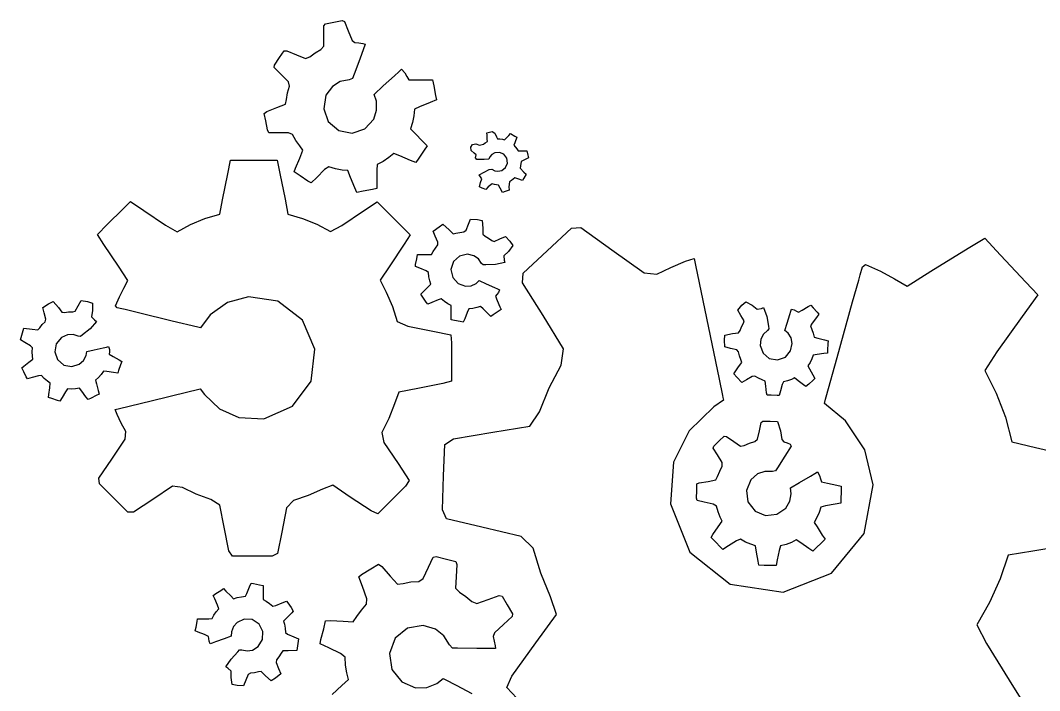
# Model space of a CAD drawing. Header units: metres. Extents: x 300 to 1036, y 0 to 304.
# Drawn here: x 383.09 to 395.45, y 216.51 to 224.64 of the extents above; entities that cross this region are included whole.
import ezdxf

# ---------------------------------------------------------------- set-up
doc = ezdxf.new("R2010")
doc.units = ezdxf.units.M

msp = doc.modelspace()

# ---------------------------------------------------------------- linework, layer by layer
at = {"layer": 'COMPONENT2'}
for p, q in [((386.77, 224.572), (386.788, 224.597)), ((386.77, 224.449), (386.77, 224.572)), ((386.788, 224.597), (386.89, 224.617)), ((386.89, 224.617), (386.993, 224.637)), ((386.993, 224.637), (387.02, 224.623)), ((387.02, 224.623), (387.066, 224.511)), ((386.77, 224.325), (386.77, 224.449)), ((387.066, 224.511), (387.113, 224.394)), ((386.665, 224.245), (386.735, 224.285)), ((386.735, 224.285), (386.77, 224.325)), ((387.113, 224.394), (387.145, 224.369)), ((387.145, 224.369), (387.195, 224.364)), ((387.195, 224.364), (387.244, 224.356)), ((387.272, 224.35), (387.205, 224.168)), ((387.244, 224.356), (387.272, 224.35)), ((386.173, 224.095), (386.234, 224.185)), ((386.234, 224.185), (386.289, 224.268)), ((386.289, 224.268), (386.322, 224.268)), ((386.322, 224.268), (386.439, 224.219)), ((386.439, 224.219), (386.549, 224.173)), ((386.549, 224.173), (386.599, 224.197)), ((386.599, 224.197), (386.665, 224.245)), ((387.205, 224.168), (387.136, 223.983)), ((386.169, 224.064), (386.173, 224.095)), ((386.25, 223.983), (386.169, 224.064)), ((387.678, 224.014), (387.711, 224.044)), ((387.711, 224.044), (387.752, 224.002)), ((386.341, 223.891), (386.25, 223.983)), ((387.076, 223.917), (386.969, 223.894)), ((387.118, 223.933), (387.076, 223.917)), ((387.136, 223.983), (387.118, 223.933)), ((387.491, 223.842), (387.626, 223.966)), ((387.626, 223.966), (387.678, 224.014)), ((387.752, 224.002), (387.778, 223.957)), ((387.778, 223.957), (387.799, 223.917)), ((387.799, 223.917), (387.888, 223.917)), ((387.888, 223.917), (388.026, 223.916)), ((388.026, 223.916), (388.089, 223.916)), ((388.089, 223.916), (388.103, 223.843)), ((386.331, 223.76), (386.353, 223.839)), ((386.353, 223.839), (386.341, 223.891)), ((386.875, 223.835), (386.796, 223.729)), ((386.969, 223.894), (386.875, 223.835)), ((387.379, 223.739), (387.491, 223.842)), ((388.103, 223.843), (388.125, 223.728)), ((386.304, 223.623), (386.318, 223.679)), ((386.318, 223.679), (386.331, 223.76)), ((386.796, 223.729), (386.768, 223.566)), ((387.407, 223.658), (387.379, 223.739)), ((387.41, 223.547), (387.407, 223.658)), ((388.135, 223.674), (388.058, 223.642)), ((388.125, 223.728), (388.135, 223.674)), ((386.08, 223.531), (386.201, 223.581)), ((386.201, 223.581), (386.304, 223.623)), ((386.768, 223.566), (386.822, 223.413)), ((387.374, 223.439), (387.41, 223.547)), ((387.867, 223.56), (387.859, 223.479)), ((387.93, 223.589), (387.867, 223.56)), ((388.058, 223.642), (387.93, 223.589)), ((386.047, 223.509), (386.08, 223.531)), ((386.065, 223.418), (386.047, 223.509)), ((386.087, 223.308), (386.065, 223.418)), ((386.822, 223.413), (386.951, 223.302)), ((387.268, 223.324), (387.374, 223.439)), ((387.859, 223.479), (387.843, 223.399)), ((386.101, 223.275), (386.087, 223.308)), ((386.951, 223.302), (387.114, 223.271)), ((387.114, 223.271), (387.268, 223.324)), ((387.843, 223.399), (387.819, 223.322)), ((387.819, 223.322), (387.873, 223.268)), ((388.746, 223.272), (388.809, 223.288)), ((388.809, 223.288), (388.843, 223.271)), ((386.207, 223.275), (386.101, 223.275)), ((386.34, 223.274), (386.207, 223.275)), ((386.391, 223.254), (386.34, 223.274)), ((386.431, 223.182), (386.391, 223.254)), ((386.478, 223.115), (386.431, 223.182)), ((387.873, 223.268), (387.971, 223.17)), ((387.971, 223.17), (388.023, 223.117)), ((388.727, 223.154), (388.752, 223.169)), ((388.748, 223.246), (388.746, 223.272)), ((388.75, 223.196), (388.748, 223.246)), ((388.752, 223.169), (388.75, 223.196)), ((388.843, 223.271), (388.864, 223.227)), ((388.864, 223.227), (388.877, 223.201)), ((388.877, 223.201), (388.905, 223.2)), ((388.905, 223.2), (388.934, 223.196)), ((388.934, 223.196), (388.962, 223.189)), ((388.962, 223.189), (389.013, 223.242)), ((389.013, 223.242), (389.033, 223.265)), ((389.033, 223.265), (389.085, 223.234)), ((389.085, 223.234), (389.109, 223.22)), ((389.109, 223.22), (389.086, 223.154)), ((386.477, 222.968), (386.517, 223.062)), ((386.517, 223.062), (386.478, 223.115)), ((387.988, 223.065), (387.922, 222.967)), ((388.023, 223.117), (387.988, 223.065)), ((388.552, 223.098), (388.573, 223.134)), ((388.555, 223.06), (388.552, 223.098)), ((388.592, 223.027), (388.555, 223.06)), ((388.573, 223.134), (388.612, 223.141)), ((388.612, 223.141), (388.659, 223.124)), ((388.659, 223.124), (388.704, 223.137)), ((388.704, 223.137), (388.727, 223.154)), ((389.086, 223.154), (389.075, 223.123)), ((389.075, 223.123), (389.11, 223.081)), ((389.11, 223.081), (389.125, 223.056)), ((389.125, 223.056), (389.195, 223.055)), ((389.195, 223.055), (389.229, 223.057)), ((389.229, 223.057), (389.245, 223.002)), ((385.604, 222.775), (385.637, 222.943)), ((385.637, 222.943), (385.783, 222.942)), ((385.783, 222.942), (386.055, 222.942)), ((386.055, 222.942), (386.206, 222.942)), ((386.206, 222.942), (386.238, 222.782)), ((386.426, 222.845), (386.477, 222.968)), ((387.49, 222.927), (387.418, 222.889)), ((387.558, 222.973), (387.49, 222.927)), ((387.619, 223.024), (387.558, 222.973)), ((387.693, 222.993), (387.619, 223.024)), ((387.82, 222.94), (387.693, 222.993)), ((387.885, 222.912), (387.82, 222.94)), ((387.922, 222.967), (387.885, 222.912)), ((388.615, 223.006), (388.592, 223.027)), ((388.608, 222.972), (388.615, 223.006)), ((388.624, 222.951), (388.608, 222.972)), ((388.65, 222.951), (388.624, 222.951)), ((388.715, 222.952), (388.65, 222.951)), ((388.77, 222.953), (388.715, 222.952)), ((388.782, 222.981), (388.77, 222.953)), ((388.807, 223.012), (388.782, 222.981)), ((388.843, 223.032), (388.807, 223.012)), ((388.898, 223.037), (388.843, 223.032)), ((388.952, 223.014), (388.898, 223.037)), ((388.988, 222.967), (388.952, 223.014)), ((388.996, 222.907), (388.988, 222.967)), ((389.161, 222.928), (389.155, 222.875)), ((389.194, 222.943), (389.161, 222.928)), ((389.252, 222.972), (389.194, 222.943)), ((389.245, 223.002), (389.252, 222.972)), ((386.411, 222.799), (386.426, 222.845)), ((386.481, 222.752), (386.411, 222.799)), ((386.779, 222.83), (386.683, 222.734)), ((386.83, 222.862), (386.779, 222.83)), ((386.91, 222.838), (386.83, 222.862)), ((386.991, 222.823), (386.91, 222.838)), ((387.061, 222.815), (386.991, 222.823)), ((387.095, 222.731), (387.061, 222.815)), ((387.418, 222.889), (387.412, 222.822)), ((387.412, 222.822), (387.412, 222.685)), ((388.652, 222.765), (388.714, 222.797)), ((388.714, 222.797), (388.776, 222.83)), ((388.776, 222.83), (388.808, 222.833)), ((388.808, 222.833), (388.842, 222.814)), ((388.842, 222.814), (388.881, 222.807)), ((388.881, 222.807), (388.927, 222.817)), ((388.927, 222.817), (388.974, 222.853)), ((388.974, 222.853), (388.996, 222.907)), ((389.155, 222.875), (389.149, 222.847)), ((389.149, 222.847), (389.193, 222.797)), ((389.193, 222.797), (389.221, 222.772)), ((385.541, 222.462), (385.604, 222.775)), ((386.238, 222.782), (386.3, 222.469)), ((386.577, 222.687), (386.481, 222.752)), ((386.615, 222.666), (386.577, 222.687)), ((386.683, 222.734), (386.615, 222.666)), ((387.147, 222.605), (387.095, 222.731)), ((387.412, 222.685), (387.412, 222.599)), ((388.67, 222.742), (388.652, 222.765)), ((388.658, 222.621), (388.669, 222.673)), ((388.669, 222.673), (388.684, 222.715)), ((388.684, 222.715), (388.67, 222.742)), ((389.019, 222.681), (389.013, 222.618)), ((389.044, 222.697), (389.019, 222.681)), ((389.084, 222.727), (389.044, 222.697)), ((389.121, 222.714), (389.084, 222.727)), ((389.18, 222.696), (389.121, 222.714)), ((389.196, 222.725), (389.18, 222.696)), ((389.221, 222.772), (389.196, 222.725)), ((387.17, 222.551), (387.147, 222.605)), ((387.245, 222.565), (387.17, 222.551)), ((387.36, 222.588), (387.245, 222.565)), ((387.412, 222.599), (387.36, 222.588)), ((388.691, 222.602), (388.658, 222.621)), ((388.733, 222.586), (388.691, 222.602)), ((388.762, 222.618), (388.733, 222.586)), ((388.811, 222.654), (388.762, 222.618)), ((388.839, 222.648), (388.811, 222.654)), ((388.887, 222.639), (388.839, 222.648)), ((388.906, 222.601), (388.887, 222.639)), ((388.934, 222.552), (388.906, 222.601)), ((388.968, 222.561), (388.934, 222.552)), ((389.015, 222.577), (388.968, 222.561)), ((389.013, 222.618), (389.015, 222.577)), ((384.336, 222.352), (384.427, 222.442)), ((384.427, 222.442), (384.587, 222.334)), ((385.507, 222.287), (385.541, 222.462)), ((386.3, 222.469), (386.335, 222.288)), ((387.25, 222.328), (387.415, 222.438)), ((387.415, 222.438), (387.502, 222.353)), ((384.144, 222.161), (384.336, 222.352)), ((384.587, 222.334), (384.852, 222.156)), ((386.987, 222.152), (387.25, 222.328)), ((387.502, 222.353), (387.693, 222.162)), ((385.155, 222.163), (385.329, 222.235)), ((385.329, 222.235), (385.507, 222.287)), ((386.335, 222.288), (386.51, 222.237)), ((386.51, 222.237), (386.686, 222.166)), ((388.523, 222.165), (388.549, 222.229)), ((388.549, 222.229), (388.631, 222.222)), ((388.631, 222.222), (388.69, 222.21)), ((388.69, 222.21), (388.699, 222.116)), ((384.024, 222.041), (384.144, 222.161)), ((384.852, 222.156), (384.991, 222.074)), ((384.991, 222.074), (385.155, 222.163)), ((386.686, 222.166), (386.851, 222.077)), ((386.851, 222.077), (386.987, 222.152)), ((387.693, 222.162), (387.817, 222.038)), ((388.096, 222.08), (388.167, 222.134)), ((388.121, 222.021), (388.096, 222.08)), ((388.167, 222.134), (388.213, 222.165)), ((388.213, 222.165), (388.289, 222.097)), ((388.289, 222.097), (388.336, 222.05)), ((388.336, 222.05), (388.371, 222.056)), ((388.371, 222.056), (388.419, 222.067)), ((388.419, 222.067), (388.468, 222.074)), ((388.468, 222.074), (388.494, 222.093)), ((388.494, 222.093), (388.523, 222.165)), ((388.699, 222.116), (388.699, 222.044)), ((389.477, 221.844), (389.771, 222.118)), ((389.771, 222.118), (389.886, 222.127)), ((389.886, 222.127), (390.262, 221.856)), ((384.102, 221.921), (384.024, 222.041)), ((387.817, 222.038), (387.744, 221.924)), ((388.152, 221.948), (388.121, 222.021)), ((388.153, 221.915), (388.152, 221.948)), ((388.699, 222.044), (388.724, 222.022)), ((388.724, 222.022), (388.766, 221.997)), ((388.766, 221.997), (388.805, 221.967)), ((388.805, 221.967), (388.835, 221.958)), ((388.835, 221.958), (388.904, 221.987)), ((388.904, 221.987), (388.972, 222.015)), ((388.972, 222.015), (389.025, 221.96)), ((389.025, 221.96), (389.06, 221.907)), ((394.58, 221.875), (394.783, 221.997)), ((394.783, 221.997), (394.975, 221.792)), ((384.279, 221.656), (384.102, 221.921)), ((387.744, 221.924), (387.569, 221.663)), ((388.076, 221.8), (388.096, 221.834)), ((388.096, 221.834), (388.122, 221.876)), ((388.122, 221.876), (388.153, 221.915)), ((389.007, 221.837), (388.954, 221.783)), ((389.06, 221.907), (389.007, 221.837)), ((389.187, 221.573), (389.477, 221.844)), ((390.262, 221.856), (390.653, 221.575)), ((394.13, 221.595), (394.58, 221.875)), ((387.882, 221.678), (387.896, 221.747)), ((387.896, 221.747), (387.905, 221.797)), ((387.905, 221.797), (387.934, 221.799)), ((387.934, 221.799), (388.015, 221.8)), ((388.015, 221.8), (388.076, 221.8)), ((388.342, 221.713), (388.311, 221.616)), ((388.414, 221.78), (388.342, 221.713)), ((388.511, 221.802), (388.414, 221.78)), ((388.589, 221.784), (388.511, 221.802)), ((388.643, 221.745), (388.589, 221.784)), ((388.681, 221.691), (388.643, 221.745)), ((388.7, 221.672), (388.681, 221.691)), ((388.85, 221.679), (388.732, 221.674)), ((388.964, 221.702), (388.85, 221.679)), ((388.954, 221.783), (388.957, 221.731)), ((388.957, 221.731), (388.964, 221.702)), ((390.978, 221.643), (391.155, 221.716)), ((391.155, 221.716), (391.259, 221.752)), ((391.259, 221.752), (391.276, 221.668)), ((394.975, 221.792), (395.282, 221.464)), ((384.394, 221.484), (384.279, 221.656)), ((387.569, 221.663), (387.452, 221.488)), ((387.88, 221.652), (387.882, 221.678)), ((387.933, 221.631), (387.88, 221.652)), ((388.009, 221.6), (387.933, 221.631)), ((388.039, 221.579), (388.009, 221.6)), ((388.044, 221.529), (388.039, 221.579)), ((388.311, 221.616), (388.332, 221.519)), ((388.732, 221.674), (388.7, 221.672)), ((389.18, 221.457), (389.187, 221.573)), ((390.653, 221.575), (390.807, 221.559)), ((390.807, 221.559), (390.978, 221.643)), ((391.276, 221.668), (391.409, 221.027)), ((393.273, 221.553), (393.3, 221.65)), ((393.3, 221.65), (393.338, 221.678)), ((393.338, 221.678), (393.518, 221.596)), ((393.518, 221.596), (393.69, 221.502)), ((393.84, 221.415), (394.13, 221.595)), ((384.344, 221.392), (384.394, 221.484)), ((387.452, 221.488), (387.527, 221.344)), ((388.029, 221.402), (388.068, 221.441)), ((388.055, 221.481), (388.044, 221.529)), ((388.068, 221.441), (388.055, 221.481)), ((388.332, 221.519), (388.398, 221.446)), ((388.398, 221.446), (388.486, 221.414)), ((388.555, 221.42), (388.616, 221.447)), ((388.616, 221.447), (388.654, 221.482)), ((388.654, 221.482), (388.738, 221.444)), ((388.738, 221.444), (388.838, 221.399)), ((389.427, 221.059), (389.18, 221.457)), ((393.181, 221.224), (393.254, 221.487)), ((393.254, 221.487), (393.273, 221.553)), ((393.69, 221.502), (393.84, 221.415)), ((395.282, 221.464), (395.424, 221.309)), ((384.292, 221.286), (384.344, 221.392)), ((387.527, 221.344), (387.603, 221.17)), ((387.947, 221.318), (387.971, 221.343)), ((387.972, 221.28), (387.947, 221.318)), ((387.971, 221.343), (388.029, 221.402)), ((388.486, 221.414), (388.555, 221.42)), ((388.838, 221.399), (388.877, 221.381)), ((388.869, 221.313), (388.851, 221.292)), ((388.887, 221.337), (388.869, 221.313)), ((388.877, 221.381), (388.901, 221.37)), ((388.901, 221.37), (388.887, 221.337)), ((395.424, 221.309), (395.238, 221.049)), ((383.363, 221.157), (383.433, 221.2)), ((383.433, 221.2), (383.487, 221.227)), ((383.487, 221.227), (383.551, 221.156)), ((383.792, 221.177), (383.829, 221.241)), ((383.829, 221.241), (383.905, 221.228)), ((383.905, 221.228), (383.965, 221.208)), ((383.965, 221.208), (383.965, 221.12)), ((384.246, 221.176), (384.292, 221.286)), ((385.602, 221.216), (385.393, 221.068)), ((385.855, 221.286), (385.602, 221.216)), ((386.212, 221.231), (385.855, 221.286)), ((386.511, 221.003), (386.212, 221.231)), ((388.012, 221.221), (387.972, 221.28)), ((388.03, 221.195), (388.012, 221.221)), ((388.078, 221.215), (388.03, 221.195)), ((388.154, 221.248), (388.078, 221.215)), ((388.192, 221.26), (388.154, 221.248)), ((388.231, 221.229), (388.192, 221.26)), ((388.272, 221.202), (388.231, 221.229)), ((388.314, 221.181), (388.272, 221.202)), ((388.851, 221.292), (388.872, 221.242)), ((388.872, 221.242), (388.905, 221.165)), ((391.839, 221.184), (391.886, 221.226)), ((391.886, 221.226), (391.962, 221.183)), ((392.642, 221.167), (392.674, 221.186)), ((392.674, 221.186), (392.704, 221.153)), ((392.994, 220.551), (393.181, 221.224)), ((383.381, 221.09), (383.363, 221.157)), ((383.401, 221.015), (383.381, 221.09)), ((383.551, 221.156), (383.594, 221.099)), ((383.594, 221.099), (383.627, 221.096)), ((383.627, 221.096), (383.676, 221.102)), ((383.676, 221.102), (383.725, 221.102)), ((383.725, 221.102), (383.755, 221.112)), ((383.755, 221.112), (383.792, 221.177)), ((383.965, 221.12), (383.955, 221.045)), ((384.263, 221.154), (384.246, 221.176)), ((384.322, 221.14), (384.263, 221.154)), ((384.362, 221.13), (384.322, 221.14)), ((384.522, 221.091), (384.362, 221.13)), ((384.932, 220.992), (384.522, 221.091)), ((385.393, 221.068), (385.273, 220.909)), ((387.603, 221.17), (387.66, 220.987)), ((388.315, 221.133), (388.314, 221.181)), ((388.315, 221.049), (388.315, 221.133)), ((388.509, 221.097), (388.478, 221.02)), ((388.527, 221.14), (388.509, 221.097)), ((388.575, 221.145), (388.527, 221.14)), ((388.623, 221.155), (388.575, 221.145)), ((388.67, 221.17), (388.623, 221.155)), ((388.701, 221.142), (388.67, 221.17)), ((388.76, 221.083), (388.701, 221.142)), ((388.796, 221.048), (388.76, 221.083)), ((388.824, 221.066), (388.796, 221.048)), ((388.882, 221.106), (388.824, 221.066)), ((388.919, 221.131), (388.882, 221.106)), ((388.905, 221.165), (388.919, 221.131)), ((391.79, 221.125), (391.839, 221.184)), ((391.827, 221.061), (391.79, 221.125)), ((391.962, 221.183), (392.023, 221.137)), ((392.023, 221.137), (392.074, 221.146)), ((392.074, 221.146), (392.102, 221.157)), ((392.102, 221.157), (392.139, 221.048)), ((392.387, 220.966), (392.419, 221.071)), ((392.419, 221.071), (392.432, 221.112)), ((392.432, 221.112), (392.439, 221.137)), ((392.439, 221.137), (392.473, 221.128)), ((392.473, 221.128), (392.5, 221.113)), ((392.5, 221.113), (392.523, 221.098)), ((392.523, 221.098), (392.57, 221.125)), ((392.57, 221.125), (392.642, 221.167)), ((392.704, 221.153), (392.75, 221.1)), ((392.772, 221.075), (392.742, 221.035)), ((392.75, 221.1), (392.772, 221.075)), ((383.325, 220.911), (383.356, 220.949)), ((383.356, 220.949), (383.391, 220.984)), ((383.391, 220.984), (383.401, 221.015)), ((384.012, 220.986), (383.935, 220.899)), ((383.955, 221.045), (383.988, 221.005)), ((383.988, 221.005), (384.012, 220.986)), ((385.241, 220.917), (384.932, 220.992)), ((386.661, 220.653), (386.511, 221.003)), ((387.66, 220.987), (387.787, 220.93)), ((388.315, 221.007), (388.315, 221.049)), ((388.354, 220.999), (388.315, 221.007)), ((388.424, 220.986), (388.354, 220.999)), ((388.461, 220.979), (388.424, 220.986)), ((388.478, 221.02), (388.461, 220.979)), ((389.677, 220.656), (389.427, 221.059)), ((391.409, 221.027), (391.561, 220.287)), ((391.865, 220.996), (391.827, 221.061)), ((391.835, 220.923), (391.859, 220.965)), ((391.859, 220.965), (391.865, 220.996)), ((392.139, 221.048), (392.16, 220.931)), ((392.36, 220.878), (392.387, 220.966)), ((392.691, 220.968), (392.668, 220.934)), ((392.742, 221.035), (392.691, 220.968)), ((395.238, 221.049), (394.928, 220.619)), ((383.091, 220.765), (383.115, 220.851)), ((383.115, 220.851), (383.133, 220.904)), ((383.133, 220.904), (383.235, 220.895)), ((383.235, 220.895), (383.301, 220.886)), ((383.301, 220.886), (383.325, 220.911)), ((383.663, 220.825), (383.59, 220.793)), ((383.729, 220.827), (383.663, 220.825)), ((383.792, 220.807), (383.729, 220.827)), ((383.843, 220.823), (383.819, 220.803)), ((383.935, 220.899), (383.843, 220.823)), ((385.273, 220.909), (385.241, 220.917)), ((387.787, 220.93), (388.093, 220.87)), ((388.093, 220.87), (388.311, 220.826)), ((388.311, 220.826), (388.319, 220.726)), ((391.629, 220.761), (391.633, 220.82)), ((391.633, 220.82), (391.726, 220.841)), ((391.726, 220.841), (391.797, 220.85)), ((391.797, 220.85), (391.816, 220.878)), ((391.816, 220.878), (391.835, 220.923)), ((392.1, 220.833), (392.069, 220.774)), ((392.149, 220.878), (392.1, 220.833)), ((392.165, 220.899), (392.149, 220.878)), ((392.16, 220.931), (392.165, 220.899)), ((392.399, 220.845), (392.36, 220.878)), ((392.435, 220.788), (392.399, 220.845)), ((392.668, 220.934), (392.688, 220.889)), ((392.688, 220.889), (392.704, 220.843)), ((392.704, 220.843), (392.715, 220.796)), ((383.146, 220.733), (383.091, 220.765)), ((383.215, 220.693), (383.146, 220.733)), ((383.236, 220.667), (383.215, 220.693)), ((383.526, 220.717), (383.508, 220.62)), ((383.59, 220.793), (383.526, 220.717)), ((383.819, 220.803), (383.792, 220.807)), ((388.319, 220.726), (388.319, 220.46)), ((391.632, 220.678), (391.629, 220.761)), ((392.069, 220.774), (392.06, 220.695)), ((392.06, 220.695), (392.095, 220.602)), ((392.429, 220.629), (392.449, 220.721)), ((392.449, 220.721), (392.435, 220.788)), ((392.715, 220.796), (392.76, 220.784)), ((392.76, 220.784), (392.841, 220.763)), ((392.841, 220.763), (392.884, 220.751)), ((392.881, 220.714), (392.877, 220.643)), ((392.884, 220.751), (392.881, 220.714)), ((383.235, 220.618), (383.236, 220.667)), ((383.239, 220.568), (383.235, 220.618)), ((383.243, 220.529), (383.239, 220.568)), ((383.508, 220.62), (383.542, 220.524)), ((383.855, 220.514), (383.887, 220.573)), ((383.887, 220.573), (383.897, 220.624)), ((383.897, 220.624), (383.986, 220.644)), ((383.986, 220.644), (384.093, 220.668)), ((384.093, 220.668), (384.135, 220.677)), ((384.135, 220.677), (384.161, 220.683)), ((384.161, 220.683), (384.17, 220.648)), ((384.17, 220.617), (384.169, 220.59)), ((384.169, 220.59), (384.215, 220.563)), ((384.17, 220.648), (384.17, 220.617)), ((386.615, 220.264), (386.661, 220.653)), ((389.646, 220.456), (389.677, 220.656)), ((391.699, 220.66), (391.632, 220.678)), ((391.775, 220.641), (391.699, 220.66)), ((391.797, 220.617), (391.775, 220.641)), ((391.81, 220.569), (391.797, 220.617)), ((391.827, 220.524), (391.81, 220.569)), ((392.095, 220.602), (392.17, 220.539)), ((392.365, 220.555), (392.429, 220.629)), ((392.702, 220.58), (392.686, 220.535)), ((392.75, 220.586), (392.702, 220.58)), ((392.832, 220.597), (392.75, 220.586)), ((392.875, 220.603), (392.832, 220.597)), ((392.877, 220.643), (392.875, 220.603)), ((394.928, 220.619), (394.784, 220.394)), ((383.131, 220.443), (383.195, 220.492)), ((383.195, 220.492), (383.243, 220.529)), ((383.542, 220.524), (383.618, 220.459)), ((383.618, 220.459), (383.714, 220.44)), ((383.714, 220.44), (383.804, 220.468)), ((383.804, 220.468), (383.855, 220.514)), ((384.215, 220.563), (384.288, 220.521)), ((384.305, 220.46), (384.282, 220.394)), ((384.288, 220.521), (384.32, 220.502)), ((384.32, 220.502), (384.305, 220.46)), ((388.319, 220.46), (388.319, 220.264)), ((389.501, 220.183), (389.646, 220.456)), ((391.797, 220.437), (391.837, 220.49)), ((391.837, 220.49), (391.827, 220.524)), ((392.17, 220.539), (392.271, 220.521)), ((392.271, 220.521), (392.365, 220.555)), ((392.665, 220.49), (392.639, 220.449)), ((392.639, 220.449), (392.657, 220.412)), ((392.686, 220.535), (392.665, 220.49)), ((392.861, 220.072), (392.994, 220.551)), ((383.109, 220.424), (383.131, 220.443)), ((383.132, 220.378), (383.109, 220.424)), ((383.162, 220.316), (383.132, 220.378)), ((383.31, 220.329), (383.232, 220.308)), ((383.347, 220.331), (383.31, 220.329)), ((383.381, 220.294), (383.347, 220.331)), ((384.069, 220.344), (384.036, 220.307)), ((384.097, 220.383), (384.069, 220.344)), ((384.139, 220.38), (384.097, 220.383)), ((384.221, 220.369), (384.139, 220.38)), ((384.271, 220.362), (384.221, 220.369)), ((384.282, 220.394), (384.271, 220.362)), ((391.739, 220.353), (391.797, 220.437)), ((391.776, 220.311), (391.739, 220.353)), ((391.962, 220.32), (391.893, 220.28)), ((391.995, 220.325), (391.962, 220.32)), ((392.038, 220.3), (391.995, 220.325)), ((392.657, 220.412), (392.698, 220.341)), ((392.698, 220.341), (392.724, 220.296)), ((394.784, 220.394), (394.922, 220.117)), ((383.176, 220.293), (383.162, 220.316)), ((383.232, 220.308), (383.176, 220.293)), ((383.419, 220.262), (383.381, 220.294)), ((383.453, 220.237), (383.419, 220.262)), ((383.446, 220.183), (383.453, 220.237)), ((384.036, 220.307), (384.001, 220.274)), ((384.001, 220.274), (384.013, 220.229)), ((384.013, 220.229), (384.034, 220.149)), ((386.39, 219.962), (386.615, 220.264)), ((388.212, 220.234), (387.909, 220.174)), ((388.319, 220.264), (388.212, 220.234)), ((391.561, 220.287), (391.602, 220.09)), ((391.838, 220.248), (391.776, 220.311)), ((391.893, 220.28), (391.838, 220.248)), ((392.083, 220.279), (392.038, 220.3)), ((392.119, 220.264), (392.083, 220.279)), ((392.127, 220.203), (392.119, 220.264)), ((392.138, 220.123), (392.127, 220.203)), ((392.326, 220.223), (392.305, 220.144)), ((392.342, 220.255), (392.326, 220.223)), ((392.391, 220.267), (392.342, 220.255)), ((392.438, 220.284), (392.391, 220.267)), ((392.476, 220.302), (392.438, 220.284)), ((392.52, 220.268), (392.476, 220.302)), ((392.586, 220.219), (392.52, 220.268)), ((392.614, 220.198), (392.586, 220.219)), ((392.648, 220.228), (392.614, 220.198)), ((392.701, 220.275), (392.648, 220.228)), ((392.724, 220.296), (392.701, 220.275)), ((383.431, 220.066), (383.435, 220.101)), ((383.435, 220.101), (383.446, 220.183)), ((383.639, 220.135), (383.597, 220.064)), ((383.662, 220.169), (383.639, 220.135)), ((383.711, 220.167), (383.662, 220.169)), ((383.76, 220.17), (383.711, 220.167)), ((383.807, 220.178), (383.76, 220.17)), ((383.836, 220.14), (383.807, 220.178)), ((383.886, 220.074), (383.836, 220.14)), ((383.912, 220.04), (383.886, 220.074)), ((384.011, 220.089), (383.948, 220.058)), ((384.046, 220.106), (384.011, 220.089)), ((384.034, 220.149), (384.046, 220.106)), ((384.677, 220.026), (385.12, 220.133)), ((385.12, 220.133), (385.238, 220.161)), ((385.238, 220.161), (385.272, 220.17)), ((385.272, 220.17), (385.323, 220.102)), ((385.323, 220.102), (385.505, 219.926)), ((387.679, 220.129), (387.627, 219.988)), ((387.909, 220.174), (387.679, 220.129)), ((389.384, 219.893), (389.501, 220.183)), ((391.602, 220.09), (391.607, 220.064)), ((392.144, 220.095), (392.138, 220.123)), ((392.195, 220.092), (392.144, 220.095)), ((392.264, 220.088), (392.195, 220.092)), ((392.291, 220.088), (392.264, 220.088)), ((392.305, 220.144), (392.291, 220.088)), ((394.922, 220.117), (395.032, 219.825)), ((383.474, 220.052), (383.431, 220.066)), ((383.541, 220.029), (383.474, 220.052)), ((383.571, 220.019), (383.541, 220.029)), ((383.597, 220.064), (383.571, 220.019)), ((383.948, 220.058), (383.912, 220.04)), ((384.293, 219.933), (384.677, 220.026)), ((386.043, 219.807), (386.39, 219.962)), ((387.627, 219.988), (387.559, 219.81)), ((391.498, 219.953), (391.198, 219.661)), ((391.614, 220.033), (391.498, 219.953)), ((391.607, 220.064), (391.614, 220.033)), ((392.839, 219.991), (392.853, 220.043)), ((393.095, 219.783), (392.839, 219.991)), ((392.853, 220.043), (392.861, 220.072)), ((384.242, 219.921), (384.293, 219.933)), ((384.266, 219.859), (384.242, 219.921)), ((384.314, 219.754), (384.266, 219.859)), ((385.505, 219.926), (385.738, 219.821)), ((389.268, 219.716), (389.384, 219.893)), ((384.368, 219.652), (384.314, 219.754)), ((385.738, 219.821), (386.043, 219.807)), ((387.559, 219.81), (387.473, 219.642)), ((388.819, 219.643), (389.268, 219.716)), ((392.051, 219.662), (392.073, 219.762)), ((392.073, 219.762), (392.092, 219.779)), ((392.092, 219.779), (392.18, 219.778)), ((392.18, 219.778), (392.268, 219.776)), ((392.268, 219.776), (392.305, 219.66)), ((393.329, 219.429), (393.095, 219.783)), ((395.032, 219.825), (395.109, 219.528)), ((384.361, 219.559), (384.368, 219.652)), ((387.473, 219.642), (387.499, 219.518)), ((388.34, 219.565), (388.819, 219.643)), ((391.198, 219.661), (391.01, 219.28)), ((391.564, 219.54), (391.624, 219.598)), ((391.624, 219.598), (391.651, 219.592)), ((391.651, 219.592), (391.739, 219.531)), ((392.029, 219.56), (392.051, 219.662)), ((392.305, 219.66), (392.324, 219.555)), ((384.2, 219.318), (384.361, 219.559)), ((387.499, 219.518), (387.669, 219.264)), ((388.222, 219.117), (388.235, 219.497)), ((388.235, 219.497), (388.34, 219.565)), ((391.489, 219.451), (391.498, 219.476)), ((391.498, 219.476), (391.564, 219.54)), ((391.739, 219.531), (391.821, 219.474)), ((391.821, 219.474), (391.866, 219.484)), ((391.866, 219.484), (391.929, 219.512)), ((391.929, 219.512), (391.994, 219.533)), ((391.994, 219.533), (392.029, 219.56)), ((392.324, 219.555), (392.346, 219.529)), ((392.346, 219.529), (392.386, 219.516)), ((392.437, 219.475), (392.359, 219.353)), ((392.386, 219.516), (392.425, 219.501)), ((392.425, 219.501), (392.437, 219.475)), ((395.109, 219.528), (395.396, 219.46)), ((395.396, 219.46), (395.911, 219.34)), ((391.541, 219.37), (391.489, 219.451)), ((391.6, 219.279), (391.541, 219.37)), ((392.359, 219.353), (392.27, 219.213)), ((393.431, 219.005), (393.329, 219.429)), ((384.044, 219.086), (384.2, 219.318)), ((387.669, 219.264), (387.805, 219.06)), ((391.01, 219.28), (390.971, 218.776)), ((391.569, 219.173), (391.601, 219.234)), ((391.601, 219.234), (391.6, 219.279)), ((392.27, 219.213), (392.246, 219.176)), ((384.051, 219.017), (384.044, 219.086)), ((388.208, 218.702), (388.222, 219.117)), ((391.522, 219.065), (391.544, 219.109)), ((391.544, 219.109), (391.569, 219.173)), ((392.029, 219.139), (391.946, 219.065)), ((392.117, 219.17), (392.029, 219.139)), ((392.209, 219.17), (392.117, 219.17)), ((392.246, 219.176), (392.209, 219.17)), ((392.537, 219.036), (392.669, 219.113)), ((392.669, 219.113), (392.721, 219.144)), ((392.721, 219.144), (392.753, 219.162)), ((392.753, 219.162), (392.779, 219.12)), ((392.779, 219.12), (392.792, 219.079)), ((384.223, 218.845), (384.051, 219.017)), ((384.935, 218.99), (384.697, 218.83)), ((385.056, 218.975), (384.935, 218.99)), ((385.224, 218.893), (385.056, 218.975)), ((386.879, 219.001), (386.753, 218.954)), ((387.091, 218.858), (386.879, 219.001)), ((387.761, 218.99), (387.577, 218.807)), ((387.805, 219.06), (387.761, 218.99)), ((391.29, 218.939), (391.291, 219.017)), ((391.291, 219.017), (391.322, 219.029)), ((391.322, 219.029), (391.431, 219.048)), ((391.431, 219.048), (391.522, 219.065)), ((391.946, 219.065), (391.894, 218.936)), ((392.427, 218.971), (392.537, 219.036)), ((392.435, 218.899), (392.427, 218.971)), ((392.792, 219.079), (392.803, 219.042)), ((392.803, 219.042), (392.876, 219.026)), ((392.876, 219.026), (392.99, 219.002)), ((392.99, 219.002), (393.041, 218.99)), ((393.041, 218.99), (393.04, 218.928)), ((393.321, 218.418), (393.431, 219.005)), ((384.392, 218.676), (384.223, 218.845)), ((385.401, 218.828), (385.224, 218.893)), ((386.581, 218.876), (386.401, 218.816)), ((386.753, 218.954), (386.581, 218.876)), ((387.342, 218.69), (387.091, 218.858)), ((391.288, 218.844), (391.29, 218.939)), ((391.294, 218.815), (391.288, 218.844)), ((391.894, 218.936), (391.911, 218.8)), ((392.418, 218.807), (392.435, 218.899)), ((393.04, 218.928), (393.038, 218.83)), ((384.697, 218.83), (384.462, 218.673)), ((385.51, 218.761), (385.401, 218.828)), ((385.563, 218.492), (385.51, 218.761)), ((386.317, 218.726), (386.259, 218.434)), ((386.401, 218.816), (386.317, 218.726)), ((387.577, 218.807), (387.426, 218.656)), ((390.971, 218.776), (391.208, 218.192)), ((391.382, 218.796), (391.294, 218.815)), ((391.491, 218.772), (391.382, 218.796)), ((391.529, 218.746), (391.491, 218.772)), ((391.549, 218.68), (391.529, 218.746)), ((391.911, 218.8), (391.998, 218.687)), ((392.262, 218.649), (392.369, 218.725)), ((392.369, 218.725), (392.418, 218.807)), ((392.796, 218.737), (392.775, 218.672)), ((392.853, 218.75), (392.796, 218.737)), ((392.967, 218.771), (392.853, 218.75)), ((393.036, 218.783), (392.967, 218.771)), ((393.038, 218.83), (393.036, 218.783)), ((384.462, 218.673), (384.392, 218.676)), ((387.426, 218.656), (387.342, 218.69)), ((388.256, 218.593), (388.208, 218.702)), ((388.684, 218.493), (388.256, 218.593)), ((391.576, 218.616), (391.549, 218.68)), ((391.598, 218.566), (391.576, 218.616)), ((391.998, 218.687), (392.126, 218.633)), ((392.126, 218.633), (392.262, 218.649)), ((392.747, 218.609), (392.714, 218.55)), ((392.775, 218.672), (392.747, 218.609)), ((385.62, 218.205), (385.563, 218.492)), ((389.164, 218.381), (388.684, 218.493)), ((391.485, 218.404), (391.549, 218.496)), ((391.549, 218.496), (391.598, 218.566)), ((392.714, 218.55), (392.749, 218.496)), ((392.749, 218.496), (392.812, 218.398)), ((386.259, 218.434), (386.208, 218.174)), ((389.309, 218.237), (389.164, 218.381)), ((391.465, 218.369), (391.485, 218.404)), ((391.514, 218.318), (391.465, 218.369)), ((391.821, 218.346), (391.773, 218.329)), ((391.882, 218.313), (391.821, 218.346)), ((392.846, 218.346), (392.808, 218.309)), ((392.812, 218.398), (392.846, 218.346)), ((392.926, 217.935), (393.321, 218.418)), ((389.399, 217.935), (389.309, 218.237)), ((391.582, 218.248), (391.514, 218.318)), ((391.609, 218.224), (391.582, 218.248)), ((391.677, 218.267), (391.609, 218.224)), ((391.773, 218.329), (391.677, 218.267)), ((391.946, 218.286), (391.882, 218.313)), ((392.002, 218.268), (391.946, 218.286)), ((392.015, 218.192), (392.002, 218.268)), ((392.308, 218.265), (392.292, 218.211)), ((392.374, 218.284), (392.308, 218.265)), ((392.438, 218.309), (392.374, 218.284)), ((392.497, 218.34), (392.438, 218.309)), ((392.552, 218.302), (392.497, 218.34)), ((392.648, 218.236), (392.552, 218.302)), ((392.697, 218.202), (392.648, 218.236)), ((392.736, 218.24), (392.697, 218.202)), ((392.808, 218.309), (392.736, 218.24)), ((395.888, 218.289), (395.367, 218.204)), ((385.663, 218.143), (385.62, 218.205)), ((385.892, 218.143), (385.663, 218.143)), ((386.143, 218.143), (385.892, 218.143)), ((386.208, 218.174), (386.143, 218.143)), ((388.039, 218.007), (388.097, 218.129)), ((388.097, 218.129), (388.132, 218.136)), ((388.132, 218.136), (388.256, 218.105)), ((388.256, 218.105), (388.37, 218.076)), ((391.208, 218.192), (391.696, 217.803)), ((392.036, 218.079), (392.015, 218.192)), ((392.267, 218.098), (392.252, 218.028)), ((392.292, 218.211), (392.267, 218.098)), ((395.065, 218.155), (394.97, 217.868)), ((395.367, 218.204), (395.065, 218.155)), ((387.227, 217.919), (387.341, 217.987)), ((387.341, 217.987), (387.434, 218.043)), ((387.434, 218.043), (387.471, 218.015)), ((387.471, 218.015), (387.574, 217.901)), ((387.974, 217.87), (388.039, 218.007)), ((388.37, 218.076), (388.383, 218.04)), ((388.383, 218.04), (388.376, 217.891)), ((392.045, 218.031), (392.036, 218.079)), ((392.109, 218.03), (392.045, 218.031)), ((392.207, 218.028), (392.109, 218.03)), ((392.252, 218.028), (392.207, 218.028)), ((387.196, 217.89), (387.227, 217.919)), ((387.238, 217.772), (387.196, 217.89)), ((387.574, 217.901), (387.662, 217.804)), ((387.921, 217.836), (387.974, 217.87)), ((388.376, 217.891), (388.368, 217.752)), ((389.519, 217.647), (389.399, 217.935)), ((392.338, 217.705), (392.926, 217.935)), ((394.97, 217.868), (394.842, 217.581)), ((385.461, 217.687), (385.52, 217.727)), ((385.52, 217.727), (385.553, 217.749)), ((385.553, 217.749), (385.583, 217.719)), ((385.837, 217.691), (385.868, 217.768)), ((385.868, 217.768), (385.888, 217.816)), ((385.888, 217.816), (385.919, 217.81)), ((385.919, 217.81), (385.988, 217.796)), ((385.988, 217.796), (386.033, 217.787)), ((386.033, 217.787), (386.034, 217.752)), ((386.034, 217.752), (386.034, 217.67)), ((387.291, 217.625), (387.238, 217.772)), ((387.662, 217.804), (387.73, 217.811)), ((387.73, 217.811), (387.824, 217.829)), ((387.824, 217.829), (387.921, 217.836)), ((388.368, 217.752), (388.414, 217.705)), ((391.696, 217.803), (392.338, 217.705)), ((385.429, 217.666), (385.461, 217.687)), ((385.447, 217.625), (385.429, 217.666)), ((385.479, 217.548), (385.447, 217.625)), ((385.583, 217.719), (385.642, 217.66)), ((385.642, 217.66), (385.676, 217.626)), ((385.676, 217.626), (385.721, 217.64)), ((385.721, 217.64), (385.77, 217.65)), ((385.77, 217.65), (385.819, 217.655)), ((385.819, 217.655), (385.837, 217.691)), ((386.034, 217.67), (386.034, 217.615)), ((386.034, 217.615), (386.071, 217.595)), ((387.288, 217.561), (387.291, 217.625)), ((388.414, 217.705), (388.493, 217.651)), ((388.493, 217.651), (388.566, 217.59)), ((388.624, 217.567), (388.761, 217.616)), ((388.761, 217.616), (388.897, 217.665)), ((388.897, 217.665), (388.932, 217.655)), ((388.932, 217.655), (388.994, 217.55)), ((389.589, 217.435), (389.519, 217.647)), ((385.466, 217.468), (385.497, 217.505)), ((385.497, 217.505), (385.479, 217.548)), ((386.071, 217.595), (386.113, 217.568)), ((386.113, 217.568), (386.152, 217.537)), ((386.152, 217.537), (386.188, 217.543)), ((386.188, 217.543), (386.263, 217.575)), ((386.263, 217.575), (386.317, 217.597)), ((386.317, 217.597), (386.333, 217.576)), ((386.333, 217.576), (386.372, 217.519)), ((386.372, 217.519), (386.4, 217.476)), ((387.169, 217.409), (387.225, 217.488)), ((387.225, 217.488), (387.288, 217.561)), ((388.566, 217.59), (388.624, 217.567)), ((388.994, 217.55), (389.058, 217.444)), ((394.842, 217.581), (394.686, 217.311)), ((385.233, 217.349), (385.24, 217.381)), ((385.24, 217.381), (385.29, 217.381)), ((385.29, 217.381), (385.374, 217.381)), ((385.374, 217.381), (385.416, 217.384)), ((385.416, 217.384), (385.438, 217.427)), ((385.438, 217.427), (385.466, 217.468)), ((385.803, 217.379), (385.718, 217.339)), ((385.901, 217.373), (385.803, 217.379)), ((385.985, 217.319), (385.901, 217.373)), ((386.324, 217.397), (386.281, 217.354)), ((386.381, 217.454), (386.324, 217.397)), ((386.4, 217.476), (386.381, 217.454)), ((386.768, 217.262), (386.792, 217.359)), ((386.792, 217.359), (386.849, 217.36)), ((386.849, 217.36), (387.006, 217.352)), ((387.125, 217.346), (387.169, 217.409)), ((389.053, 217.409), (388.947, 217.313)), ((389.058, 217.444), (389.053, 217.409)), ((389.341, 217.091), (389.589, 217.435)), ((385.211, 217.236), (385.22, 217.279)), ((385.245, 217.221), (385.211, 217.236)), ((385.22, 217.279), (385.233, 217.349)), ((385.673, 217.287), (385.65, 217.224)), ((385.718, 217.339), (385.673, 217.287)), ((386.031, 217.228), (385.985, 217.319)), ((386.281, 217.354), (386.291, 217.316)), ((386.291, 217.316), (386.302, 217.267)), ((386.302, 217.267), (386.307, 217.218)), ((386.735, 217.13), (386.768, 217.262)), ((387.006, 217.352), (387.125, 217.346)), ((387.784, 217.268), (387.635, 217.147)), ((387.975, 217.301), (387.784, 217.268)), ((388.124, 217.256), (387.975, 217.301)), ((388.226, 217.175), (388.124, 217.256)), ((388.947, 217.313), (388.837, 217.214)), ((394.686, 217.311), (394.803, 217.083)), ((385.322, 217.19), (385.245, 217.221)), ((385.372, 217.169), (385.322, 217.19)), ((385.375, 217.142), (385.372, 217.169)), ((385.379, 217.111), (385.375, 217.142)), ((385.392, 217.079), (385.379, 217.111)), ((385.56, 217.141), (385.457, 217.103)), ((385.647, 217.173), (385.56, 217.141)), ((385.65, 217.224), (385.647, 217.173)), ((385.974, 217.046), (386.027, 217.13)), ((386.027, 217.13), (386.031, 217.228)), ((386.307, 217.218), (386.331, 217.195)), ((386.331, 217.195), (386.405, 217.165)), ((386.405, 217.165), (386.464, 217.141)), ((386.464, 217.141), (386.452, 217.053)), ((386.726, 217.08), (386.735, 217.13)), ((387.635, 217.147), (387.564, 216.96)), ((388.294, 217.066), (388.226, 217.175)), ((388.837, 217.214), (388.822, 217.169)), ((388.822, 217.169), (388.836, 217.112)), ((388.836, 217.112), (388.846, 217.054)), ((385.417, 217.088), (385.392, 217.079)), ((385.457, 217.103), (385.417, 217.088)), ((385.726, 216.982), (385.748, 217.005)), ((385.748, 217.005), (385.775, 217.005)), ((385.775, 217.005), (385.84, 216.993)), ((385.84, 216.993), (385.906, 217.004)), ((385.906, 217.004), (385.974, 217.046)), ((386.272, 216.993), (386.252, 216.965)), ((386.339, 216.993), (386.272, 216.993)), ((386.441, 216.998), (386.339, 216.993)), ((386.452, 217.053), (386.441, 216.998)), ((386.829, 217.031), (386.726, 217.08)), ((386.972, 216.963), (386.829, 217.031)), ((388.328, 217.026), (388.294, 217.066)), ((388.391, 217.025), (388.328, 217.026)), ((388.623, 217.023), (388.391, 217.025)), ((388.824, 217.021), (388.623, 217.023)), ((388.851, 217.021), (388.824, 217.021)), ((388.846, 217.054), (388.851, 217.021)), ((389.049, 216.685), (389.341, 217.091)), ((394.803, 217.083), (395.08, 216.637)), ((385.582, 216.799), (385.646, 216.894)), ((385.646, 216.894), (385.726, 216.982)), ((386.196, 216.883), (386.191, 216.852)), ((386.226, 216.923), (386.196, 216.883)), ((386.252, 216.965), (386.226, 216.923)), ((387.028, 216.919), (386.972, 216.963)), ((387.034, 216.822), (387.028, 216.919)), ((387.564, 216.96), (387.594, 216.768)), ((385.607, 216.783), (385.582, 216.799)), ((385.646, 216.747), (385.607, 216.783)), ((385.646, 216.672), (385.646, 216.747)), ((385.977, 216.74), (385.929, 216.729)), ((386.01, 216.742), (385.977, 216.74)), ((386.061, 216.691), (386.01, 216.742)), ((386.191, 216.852), (386.221, 216.78)), ((386.221, 216.78), (386.247, 216.716)), ((387.049, 216.726), (387.034, 216.822)), ((387.594, 216.768), (387.714, 216.618)), ((385.657, 216.585), (385.646, 216.672)), ((385.824, 216.638), (385.796, 216.57)), ((385.853, 216.708), (385.824, 216.638)), ((385.881, 216.722), (385.853, 216.708)), ((385.929, 216.729), (385.881, 216.722)), ((386.133, 216.63), (386.061, 216.691)), ((386.183, 216.663), (386.133, 216.63)), ((386.247, 216.716), (386.183, 216.663)), ((386.989, 216.574), (387.069, 216.646)), ((387.069, 216.646), (387.049, 216.726)), ((387.714, 216.618), (387.883, 216.546)), ((388.139, 216.597), (388.218, 216.66)), ((388.218, 216.66), (388.241, 216.648)), ((388.241, 216.648), (388.376, 216.577)), ((388.987, 216.548), (389.049, 216.685)), ((395.08, 216.637), (395.253, 216.358)), ((385.72, 216.573), (385.657, 216.585)), ((385.796, 216.57), (385.72, 216.573)), ((386.87, 216.466), (386.989, 216.574)), ((387.883, 216.546), (388.017, 216.549)), ((388.017, 216.549), (388.139, 216.597)), ((388.376, 216.577), (388.566, 216.477)), ((389.229, 216.29), (388.987, 216.548))]:
    msp.add_line(p, q, dxfattribs=at)

doc.saveas('drawing.dxf')
